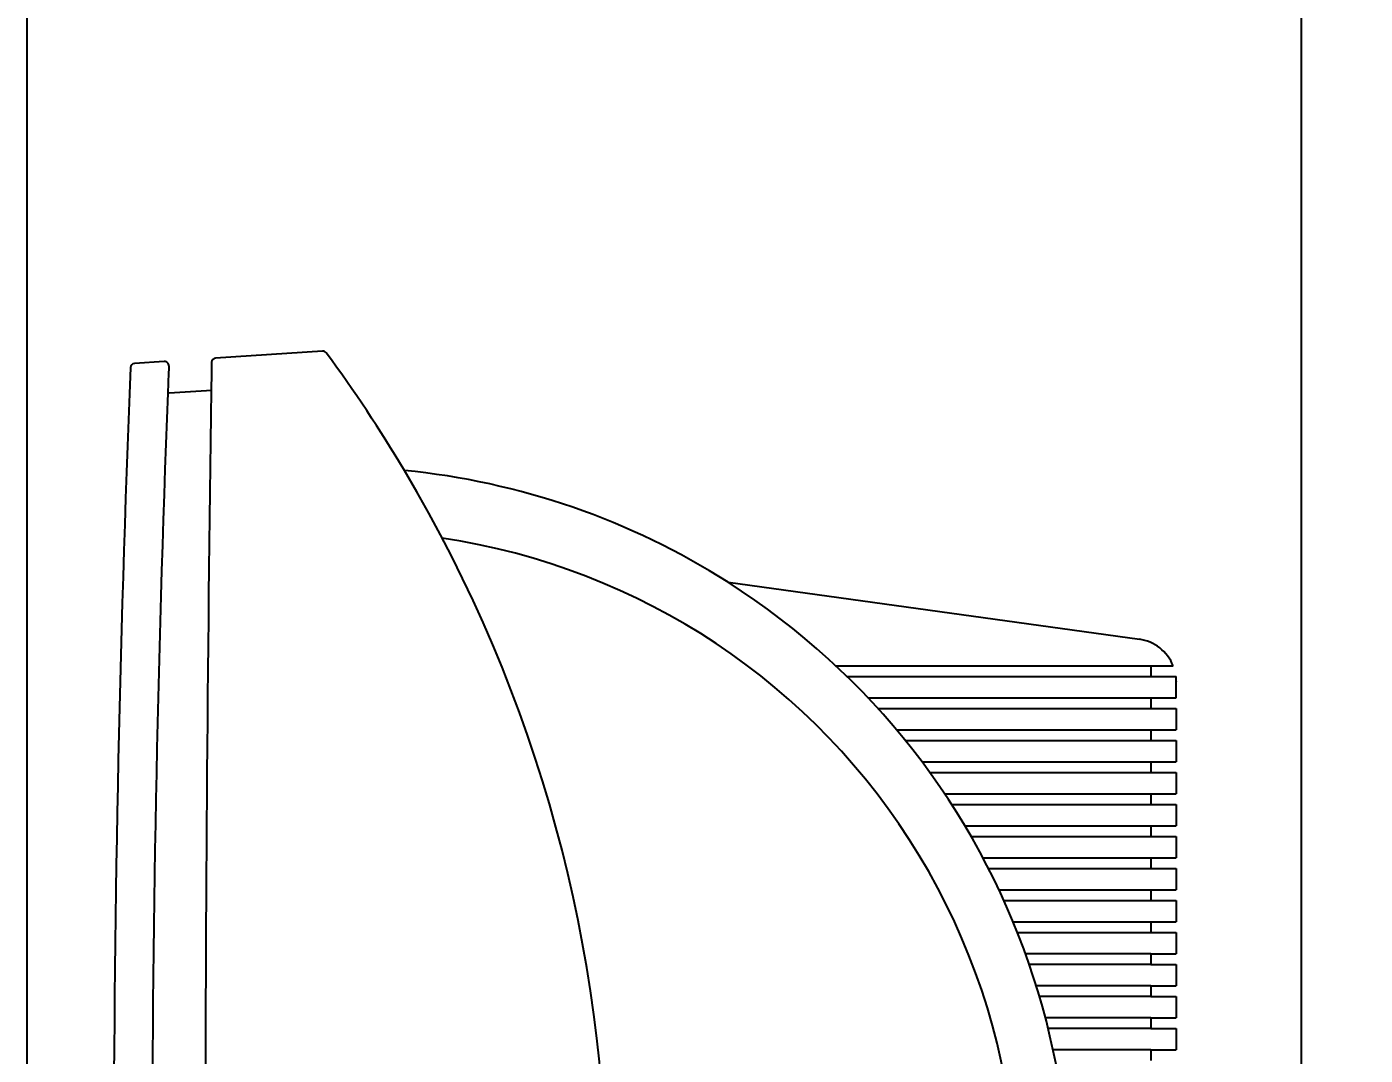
# Model space of a CAD drawing. Header units: millimetres. Extents: x 154.1 to 235.2, y 94.9 to 137.4.
# Drawn here: x 160.557 to 161.184, y 120.498 to 120.98 of the extents above; entities that cross this region are included whole.
import ezdxf

# ---------------------------------------------------------------- set-up
doc = ezdxf.new("R2010")
doc.units = ezdxf.units.MM
doc.header["$LTSCALE"] = 0.05
for name, color, linetype in [('ACES', 7, 'Continuous'), ('ACES-I', 251, 'Continuous'), ('Cotas', 6, 'Continuous'), ('Desnivel', 1, 'Continuous'), ('Parede', 5, 'Continuous')]:
    doc.layers.add(name, color=color, linetype=linetype)
doc.styles.get("Standard").update_dxf_attribs({"font": 'arial.ttf'})
doc.dimstyles.new('ISO-25', dxfattribs={"dimtxt": 0.3, "dimasz": 2.5, "dimexe": 1.25, "dimexo": 0.625, "dimgap": 0.2, "dimtad": 1, "dimzin": 1, "dimtxsty": 'Standard', "dimcen": 2.5, "dimse1": 1, "dimse2": 1, "dimsd1": 1, "dimsd2": 1, "dimclrd": 6, "dimclrt": 2, "dimadec": 0, "dimazin": 0, "dimtfac": 1, "dimtmove": 0, "dimatfit": 3, "dimfxl": 1, "dimarcsym": 0})

# ---------------------------------------------------------------- blocks, each defined once
blk = doc.blocks.new('Tv_29pol')
at = {"layer": 'ACES'}
for p, q in [((-0.23, -0.01189), (-0.23, 0)), ((-0.215, -0.01189), (-0.215, 0)), ((-0.215, 0), (-0.205, 0)), ((-0.205, -0.01189), (-0.205, 0)), ((-0.2, -0.01189), (-0.2, 0)), ((-0.2, 0), (-0.19, 0)), ((-0.19, -0.01189), (-0.19, 0)), ((-0.185, -0.01189), (-0.185, 0)), ((-0.185, 0), (-0.175, 0)), ((-0.175, -0.01189), (-0.175, 0)), ((-0.17, -0.01189), (-0.17, 0)), ((-0.17, 0), (-0.16, 0)), ((-0.155, -0.01189), (-0.155, 0)), ((-0.155, 0), (-0.145, 0)), ((-0.14, -0.01189), (-0.14, 0)), ((-0.125, -0.01189), (-0.125, 0)), ((-0.11, 0), (-0.1, 0)), ((-0.11, -0.01189), (-0.11, 0)), ((-0.1, -0.01189), (-0.1, 0)), ((-0.095, 0), (-0.085, 0)), ((-0.095, -0.01189), (-0.095, 0)), ((-0.085, -0.01189), (-0.085, 0)), ((-0.08, 0), (-0.07, 0)), ((-0.08, -0.01189), (-0.08, 0)), ((-0.07, -0.01189), (-0.07, 0)), ((-0.25, -0.01189), (-0.25, -0.00143)), ((-0.245, -0.01189), (-0.245, 0)), ((-0.235, 0), (-0.245, 0)), ((-0.24258, 0), (-0.2425, 0)), ((-0.235, -0.01189), (-0.235, 0)), ((-0.23, 0), (-0.22, 0)), ((-0.22, -0.01189), (-0.22, 0)), ((-0.16, -0.01189), (-0.16, 0)), ((-0.145, -0.01189), (-0.145, 0)), ((-0.14, 0), (-0.13, 0)), ((-0.13, -0.01189), (-0.13, 0)), ((-0.125, 0), (-0.115, 0)), ((-0.115, -0.01189), (-0.115, 0)), ((-0.25, -0.01189), (-0.245, -0.01189)), ((-0.235, -0.01189), (-0.23, -0.01189)), ((-0.22, -0.01189), (-0.215, -0.01189)), ((-0.205, -0.01189), (-0.2, -0.01189)), ((-0.19, -0.01189), (-0.185, -0.01189)), ((-0.175, -0.01189), (-0.17, -0.01189)), ((-0.16, -0.01189), (-0.155, -0.01189)), ((-0.145, -0.01189), (-0.14, -0.01189)), ((-0.13, -0.01189), (-0.125, -0.01189)), ((-0.115, -0.01189), (-0.11, -0.01189)), ((-0.1, -0.01189), (-0.095, -0.01189)), ((-0.085, -0.01189), (-0.08, -0.01189)), ((-0.07, -0.01189), (-0.065, -0.01189)), ((-0.28907, -0.21), (-0.26239, -0.01726)), ((-0.39743, -0.40009), (-0.39413, -0.45016)), ((-0.37897, -0.452), (-0.37765, -0.472)), ((-0.39254, -0.47422), (-0.39162, -0.48821))]:
    blk.add_line(p, q, dxfattribs=at)
for centre, radius, start, end in [((-0.24258, -0.02), 0.02, 111.78305, 172.1178), ((0.0025, -0.39567), 0.34567, 147.51128, 174.36225), ((0.0025, -0.93906), 0.67206, 120.78771, 126.4325), ((-0.39543, -0.39996), 0.002, 126.4325, 183.77228), ((-0.39543, -0.39996), 0.002, 126.4325, 183.77228), ((-0.39213, -0.45003), 0.002, 183.77228, 269.13704), ((0.0025, 25.74927), 26.20427, 269.137038, 269.16591), ((-0.39054, -0.47409), 0.002, 87.68672, 183.77228), ((0.00131, 9.22625), 9.70625, 267.686719, 267.762257), ((-0.38962, -0.48807), 0.002, 183.77228, 267.6842), ((0.0025, 9.20825), 9.70625, 267.684201, 272.315799)]:
    blk.add_arc(centre, radius, start, end, dxfattribs=at)
at = {"layer": 'ACES-I'}
for p, q in [((-0.25, -0.15959), (-0.25, -0.01189)), ((-0.245, -0.15436), (-0.245, -0.01189)), ((-0.235, -0.14451), (-0.235, -0.01189)), ((-0.23, -0.13987), (-0.23, -0.01189)), ((-0.22, -0.13113), (-0.22, -0.01189)), ((-0.215, -0.127), (-0.215, -0.01189)), ((-0.205, -0.11921), (-0.205, -0.01189)), ((-0.2, -0.11552), (-0.2, -0.01189)), ((-0.19, -0.10856), (-0.19, -0.01189)), ((-0.185, -0.10527), (-0.185, -0.01189)), ((-0.175, -0.09905), (-0.175, -0.01189)), ((-0.17, -0.09612), (-0.17, -0.01189)), ((-0.16, -0.09058), (-0.16, -0.01189)), ((-0.155, -0.08797), (-0.155, -0.01189)), ((-0.145, -0.08305), (-0.145, -0.01189)), ((-0.14, -0.08074), (-0.14, -0.01189)), ((-0.13, -0.0764), (-0.13, -0.01189)), ((-0.125, -0.07437), (-0.125, -0.01189)), ((-0.115, -0.01189), (-0.115, -0.07058)), ((-0.11, -0.01189), (-0.11, -0.06882)), ((-0.1, -0.01189), (-0.1, -0.06555)), ((-0.095, -0.01189), (-0.095, -0.06404)), ((-0.085, -0.01189), (-0.085, -0.06126)), ((-0.08, -0.01189), (-0.08, -0.05999)), ((-0.07, -0.01189), (-0.07, -0.05769))]:
    blk.add_line(p, q, dxfattribs=at)
for centre, radius, start, end in [((0.0025, -0.39567), 0.34567, 70.7101, 147.51128), ((0.0025, -0.39039), 0.31567, 70.89299, 171.53774), ((0.0025, -0.93906), 0.67206, 59.21229, 120.78771), ((0.0025, 25.74927), 26.20427, 269.16591, 270.83409), ((0.00131, 9.22625), 9.70625, 267.762257, 272.251745)]:
    blk.add_arc(centre, radius, start, end, dxfattribs=at)
blk = doc.blocks.new('*D38')
at = {"layer": 'Defpoints', "color": 0}
for p in [(161.15418, 122.22608), (161.15418, 117.57608), (161.3593, 117.57608)]:
    blk.add_point(p, dxfattribs=at)
at = {"layer": 'Cotas', "color": 2, "insert": (161.0992, 119.90108), "char_height": 0.1, "attachment_point": 5, "rotation": 90}
blk.add_mtext('4,65', dxfattribs=at)

msp = doc.modelspace()

# ---------------------------------------------------------------- linework, layer by layer
at = {"layer": 'Desnivel'}
msp.add_line((160.55691, 122.22608), (160.55691, 119.74609), dxfattribs=at)
at = {"layer": 'Parede'}
msp.add_line((161.15418, 121.17434), (161.15418, 118.57608), dxfattribs=at)

# ---------------------------------------------------------------- block references
at = {"rotation": 270.0000000000009}
msp.add_blockref('Tv_29pol', (161.09558, 120.43093), dxfattribs=at)

# ---------------------------------------------------------------- dimensions: what is measured, and where the dimension line sits
at = {"layer": 'Cotas'}
dim = msp.add_linear_dim(base=(161.3593, 117.57608), p1=(161.15418, 122.22608), p2=(161.15418, 117.57608), angle=90, dimstyle='ISO-25', override={"dimtxt": 0.1}, dxfattribs=at)
dim.commit()
dim.dimension.update_dxf_attribs({"geometry": '*D38', "text_midpoint": (161.0992, 119.90108)})

doc.saveas('drawing.dxf')
